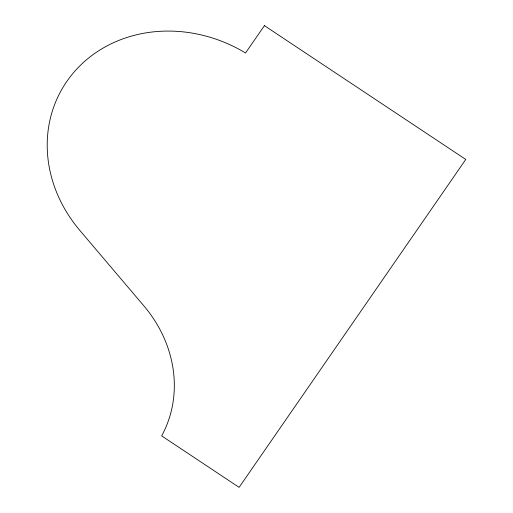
<?xml version="1.0" encoding="UTF-8"?>
<svg xmlns="http://www.w3.org/2000/svg" width="513" height="513" viewBox="0 0 513 513"><rect width="100%" height="100%" fill="white"/><g stroke="black" fill="none" stroke-linecap="round" stroke-linejoin="round"><path stroke-width="0.77" d="M264.419 25.65L245.528 52.974A137.561 122.678 29.5 0 0 76.931 68.883A137.561 122.678 29.5 0 0 79.848 230.44L143.82 305.799A128.577 114.662 29.5 0 1 161.659 435.89L239.103 487.35L465.772 159.453L264.419 25.65"/></g></svg>
